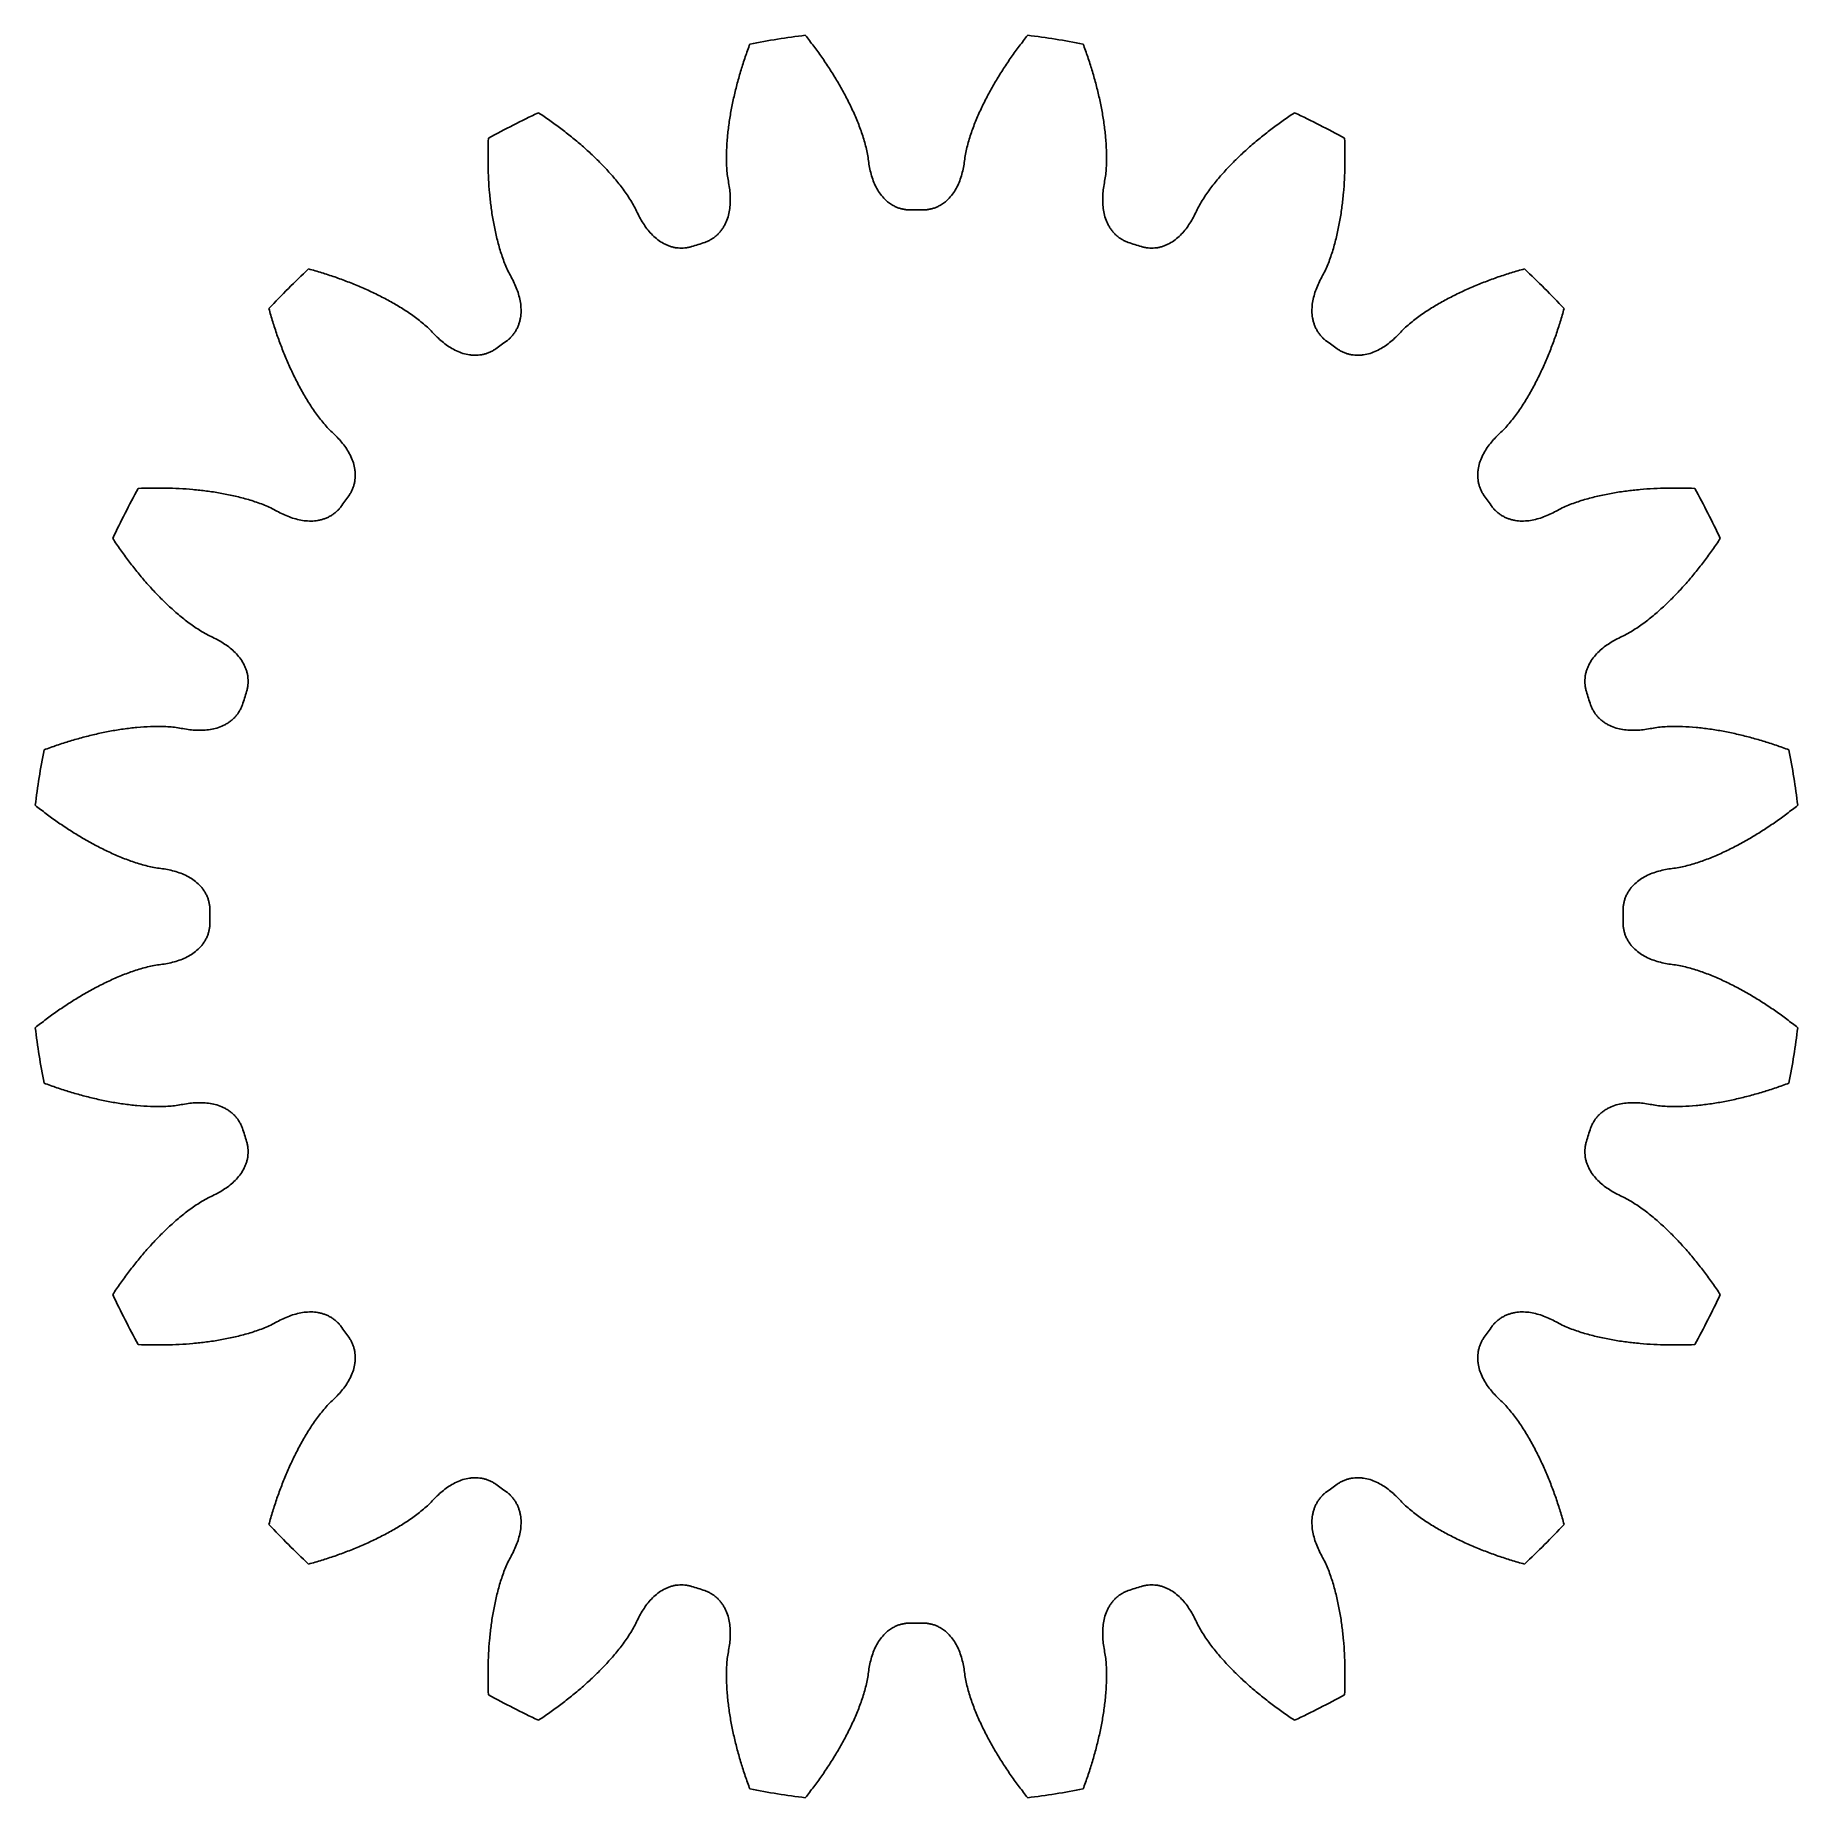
# Model space of a CAD drawing. Header units: millimetres. Extents: x -21.8 to 21.8, y -21.8 to 21.8.
import ezdxf

# ---------------------------------------------------------------- set-up
doc = ezdxf.new("R2010")
doc.units = ezdxf.units.MM

msp = doc.modelspace()

# ---------------------------------------------------------------- linework, layer by layer
for start, end in [(97.1903, 100.8097), (79.1903, 82.8097), (115.1903, 118.8097), (61.1903, 64.8097), (133.1903, 136.8097), (43.1903, 46.8097), (151.1903, 154.8097), (25.1903, 28.8097), (169.1903, 172.8097), (7.1903, 10.8097), (187.1903, 190.8097), (349.1903, 352.8097), (205.1903, 208.8097), (331.1903, 334.8097), (223.1903, 226.8097), (313.1903, 316.8097), (241.1903, 244.8097), (295.1903, 298.8097), (259.1903, 262.8097), (277.1903, 280.8097)]:
    msp.add_arc((0, 0), 22, start, end)
for points in [[(2.754, 21.827), (2.684, 21.738), (2.544, 21.56), (2.346, 21.285), (2.156, 21.003), (1.977, 20.716), (1.808, 20.421), (1.652, 20.12), (1.51, 19.812), (1.384, 19.497), (1.295, 19.228), (1.238, 19.009), (1.203, 18.843), (1.186, 18.674), (1.155, 18.507), (1.114, 18.343), (1.058, 18.182), (0.985, 18.029), (0.894, 17.885), (0.8, 17.779), (0.716, 17.703), (0.648, 17.653), (0.576, 17.607), (0.499, 17.571), (0.42, 17.539), (0.338, 17.519), (0.254, 17.503), (0.141, 17.498), (0, 17.501), (-0.141, 17.498), (-0.254, 17.503), (-0.338, 17.519), (-0.42, 17.539), (-0.499, 17.571), (-0.576, 17.607), (-0.648, 17.653), (-0.716, 17.703), (-0.8, 17.779), (-0.894, 17.885), (-0.985, 18.029), (-1.058, 18.182), (-1.114, 18.343), (-1.155, 18.507), (-1.186, 18.674), (-1.203, 18.843), (-1.238, 19.009), (-1.295, 19.228), (-1.384, 19.497), (-1.51, 19.812), (-1.652, 20.12), (-1.808, 20.421), (-1.977, 20.716), (-2.156, 21.003), (-2.346, 21.285), (-2.544, 21.56), (-2.684, 21.738), (-2.754, 21.827)], [(-4.126, 21.61), (-4.165, 21.503), (-4.243, 21.291), (-4.346, 20.968), (-4.44, 20.642), (-4.522, 20.313), (-4.591, 19.98), (-4.646, 19.646), (-4.686, 19.309), (-4.709, 18.97), (-4.71, 18.687), (-4.697, 18.462), (-4.679, 18.293), (-4.642, 18.127), (-4.621, 17.958), (-4.609, 17.789), (-4.613, 17.619), (-4.635, 17.451), (-4.677, 17.286), (-4.733, 17.156), (-4.789, 17.058), (-4.839, 16.989), (-4.893, 16.923), (-4.955, 16.865), (-5.02, 16.811), (-5.092, 16.766), (-5.167, 16.725), (-5.273, 16.685), (-5.408, 16.645), (-5.542, 16.598), (-5.651, 16.568), (-5.735, 16.557), (-5.82, 16.551), (-5.904, 16.557), (-5.989, 16.567), (-6.071, 16.589), (-6.152, 16.615), (-6.255, 16.661), (-6.377, 16.734), (-6.508, 16.842), (-6.625, 16.966), (-6.727, 17.101), (-6.817, 17.245), (-6.899, 17.394), (-6.967, 17.549), (-7.052, 17.696), (-7.174, 17.887), (-7.341, 18.115), (-7.558, 18.376), (-7.788, 18.625), (-8.03, 18.863), (-8.281, 19.091), (-8.541, 19.309), (-8.809, 19.518), (-9.082, 19.719), (-9.27, 19.845), (-9.364, 19.908)], [(9.364, 19.908), (9.27, 19.845), (9.082, 19.719), (8.809, 19.518), (8.541, 19.309), (8.281, 19.091), (8.03, 18.863), (7.788, 18.625), (7.558, 18.376), (7.341, 18.115), (7.174, 17.887), (7.052, 17.696), (6.967, 17.549), (6.899, 17.394), (6.817, 17.245), (6.727, 17.101), (6.625, 16.966), (6.508, 16.842), (6.377, 16.734), (6.255, 16.661), (6.152, 16.615), (6.071, 16.589), (5.989, 16.567), (5.904, 16.557), (5.82, 16.551), (5.735, 16.557), (5.651, 16.568), (5.542, 16.598), (5.408, 16.645), (5.273, 16.685), (5.167, 16.725), (5.092, 16.766), (5.02, 16.811), (4.955, 16.865), (4.893, 16.923), (4.839, 16.989), (4.789, 17.058), (4.733, 17.156), (4.677, 17.286), (4.635, 17.451), (4.613, 17.619), (4.609, 17.789), (4.621, 17.958), (4.642, 18.127), (4.679, 18.293), (4.697, 18.462), (4.71, 18.687), (4.709, 18.97), (4.686, 19.309), (4.646, 19.646), (4.591, 19.98), (4.522, 20.313), (4.44, 20.642), (4.346, 20.968), (4.243, 21.291), (4.165, 21.503), (4.126, 21.61)], [(-10.602, 19.277), (-10.606, 19.164), (-10.614, 18.938), (-10.613, 18.599), (-10.601, 18.26), (-10.577, 17.921), (-10.54, 17.584), (-10.49, 17.248), (-10.424, 16.916), (-10.34, 16.587), (-10.254, 16.317), (-10.172, 16.107), (-10.102, 15.952), (-10.017, 15.805), (-9.944, 15.652), (-9.881, 15.494), (-9.832, 15.332), (-9.8, 15.165), (-9.79, 14.995), (-9.803, 14.854), (-9.826, 14.743), (-9.852, 14.662), (-9.883, 14.583), (-9.924, 14.509), (-9.969, 14.437), (-10.024, 14.372), (-10.082, 14.31), (-10.171, 14.239), (-10.287, 14.159), (-10.399, 14.073), (-10.494, 14.011), (-10.571, 13.974), (-10.649, 13.942), (-10.732, 13.922), (-10.815, 13.906), (-10.9, 13.901), (-10.985, 13.901), (-11.097, 13.913), (-11.236, 13.944), (-11.394, 14.007), (-11.543, 14.088), (-11.683, 14.185), (-11.813, 14.294), (-11.936, 14.41), (-12.049, 14.537), (-12.175, 14.651), (-12.35, 14.795), (-12.579, 14.96), (-12.866, 15.141), (-13.163, 15.306), (-13.466, 15.458), (-13.776, 15.597), (-14.09, 15.725), (-14.409, 15.841), (-14.731, 15.947), (-14.949, 16.009), (-15.057, 16.04)], [(15.057, 16.04), (14.949, 16.009), (14.731, 15.947), (14.409, 15.841), (14.09, 15.725), (13.776, 15.597), (13.466, 15.458), (13.163, 15.306), (12.866, 15.141), (12.579, 14.96), (12.35, 14.795), (12.175, 14.651), (12.049, 14.537), (11.936, 14.41), (11.813, 14.294), (11.683, 14.185), (11.543, 14.088), (11.394, 14.007), (11.236, 13.944), (11.097, 13.913), (10.985, 13.901), (10.9, 13.901), (10.815, 13.906), (10.732, 13.922), (10.649, 13.942), (10.571, 13.974), (10.494, 14.011), (10.399, 14.073), (10.287, 14.159), (10.171, 14.239), (10.082, 14.31), (10.024, 14.372), (9.969, 14.437), (9.924, 14.509), (9.883, 14.583), (9.852, 14.662), (9.826, 14.743), (9.803, 14.854), (9.79, 14.995), (9.8, 15.165), (9.832, 15.332), (9.881, 15.494), (9.944, 15.652), (10.017, 15.805), (10.102, 15.952), (10.172, 16.107), (10.254, 16.317), (10.34, 16.587), (10.424, 16.916), (10.49, 17.248), (10.54, 17.584), (10.577, 17.921), (10.601, 18.26), (10.613, 18.599), (10.614, 18.938), (10.606, 19.164), (10.602, 19.277)], [(-16.04, 15.057), (-16.009, 14.949), (-15.947, 14.731), (-15.841, 14.409), (-15.725, 14.09), (-15.597, 13.776), (-15.458, 13.466), (-15.306, 13.163), (-15.141, 12.866), (-14.96, 12.579), (-14.795, 12.35), (-14.651, 12.175), (-14.537, 12.049), (-14.41, 11.936), (-14.294, 11.813), (-14.185, 11.683), (-14.088, 11.543), (-14.007, 11.394), (-13.944, 11.236), (-13.913, 11.097), (-13.901, 10.985), (-13.901, 10.9), (-13.906, 10.815), (-13.922, 10.732), (-13.942, 10.649), (-13.974, 10.571), (-14.011, 10.494), (-14.073, 10.399), (-14.159, 10.287), (-14.239, 10.171), (-14.31, 10.082), (-14.372, 10.024), (-14.437, 9.969), (-14.509, 9.924), (-14.583, 9.883), (-14.662, 9.852), (-14.743, 9.826), (-14.854, 9.803), (-14.995, 9.79), (-15.165, 9.8), (-15.332, 9.832), (-15.494, 9.881), (-15.652, 9.944), (-15.805, 10.017), (-15.952, 10.102), (-16.107, 10.172), (-16.317, 10.254), (-16.587, 10.34), (-16.916, 10.424), (-17.248, 10.49), (-17.584, 10.54), (-17.921, 10.577), (-18.26, 10.601), (-18.599, 10.613), (-18.938, 10.614), (-19.164, 10.606), (-19.277, 10.602)], [(19.277, 10.602), (19.164, 10.606), (18.938, 10.614), (18.599, 10.613), (18.26, 10.601), (17.921, 10.577), (17.584, 10.54), (17.248, 10.49), (16.916, 10.424), (16.587, 10.34), (16.317, 10.254), (16.107, 10.172), (15.952, 10.102), (15.805, 10.017), (15.652, 9.944), (15.494, 9.881), (15.332, 9.832), (15.165, 9.8), (14.995, 9.79), (14.854, 9.803), (14.743, 9.826), (14.662, 9.852), (14.583, 9.883), (14.509, 9.924), (14.437, 9.969), (14.372, 10.024), (14.31, 10.082), (14.239, 10.171), (14.159, 10.287), (14.073, 10.399), (14.011, 10.494), (13.974, 10.571), (13.942, 10.649), (13.922, 10.732), (13.906, 10.815), (13.901, 10.9), (13.901, 10.985), (13.913, 11.097), (13.944, 11.236), (14.007, 11.394), (14.088, 11.543), (14.185, 11.683), (14.294, 11.813), (14.41, 11.936), (14.537, 12.049), (14.651, 12.175), (14.795, 12.35), (14.96, 12.579), (15.141, 12.866), (15.306, 13.163), (15.458, 13.466), (15.597, 13.776), (15.725, 14.09), (15.841, 14.409), (15.947, 14.731), (16.009, 14.949), (16.04, 15.057)], [(-19.908, 9.364), (-19.845, 9.27), (-19.719, 9.082), (-19.518, 8.809), (-19.309, 8.541), (-19.091, 8.281), (-18.863, 8.03), (-18.625, 7.788), (-18.376, 7.558), (-18.115, 7.341), (-17.887, 7.174), (-17.696, 7.052), (-17.549, 6.967), (-17.394, 6.899), (-17.245, 6.817), (-17.101, 6.727), (-16.966, 6.625), (-16.842, 6.508), (-16.734, 6.377), (-16.661, 6.255), (-16.615, 6.152), (-16.589, 6.071), (-16.567, 5.989), (-16.557, 5.904), (-16.551, 5.82), (-16.557, 5.735), (-16.568, 5.651), (-16.598, 5.542), (-16.645, 5.408), (-16.685, 5.273), (-16.725, 5.167), (-16.766, 5.092), (-16.811, 5.02), (-16.865, 4.955), (-16.923, 4.893), (-16.989, 4.839), (-17.058, 4.789), (-17.156, 4.733), (-17.286, 4.677), (-17.451, 4.635), (-17.619, 4.613), (-17.789, 4.609), (-17.958, 4.621), (-18.127, 4.642), (-18.293, 4.679), (-18.462, 4.697), (-18.687, 4.71), (-18.97, 4.709), (-19.309, 4.686), (-19.646, 4.646), (-19.98, 4.591), (-20.313, 4.522), (-20.642, 4.44), (-20.968, 4.346), (-21.291, 4.243), (-21.503, 4.165), (-21.61, 4.126)], [(21.61, 4.126), (21.503, 4.165), (21.291, 4.243), (20.968, 4.346), (20.642, 4.44), (20.313, 4.522), (19.98, 4.591), (19.646, 4.646), (19.309, 4.686), (18.97, 4.709), (18.687, 4.71), (18.462, 4.697), (18.293, 4.679), (18.127, 4.642), (17.958, 4.621), (17.789, 4.609), (17.619, 4.613), (17.451, 4.635), (17.286, 4.677), (17.156, 4.733), (17.058, 4.789), (16.989, 4.839), (16.923, 4.893), (16.865, 4.955), (16.811, 5.02), (16.766, 5.092), (16.725, 5.167), (16.685, 5.273), (16.645, 5.408), (16.598, 5.542), (16.568, 5.651), (16.557, 5.735), (16.551, 5.82), (16.557, 5.904), (16.567, 5.989), (16.589, 6.071), (16.615, 6.152), (16.661, 6.255), (16.734, 6.377), (16.842, 6.508), (16.966, 6.625), (17.101, 6.727), (17.245, 6.817), (17.394, 6.899), (17.549, 6.967), (17.696, 7.052), (17.887, 7.174), (18.115, 7.341), (18.376, 7.558), (18.625, 7.788), (18.863, 8.03), (19.091, 8.281), (19.309, 8.541), (19.518, 8.809), (19.719, 9.082), (19.845, 9.27), (19.908, 9.364)], [(-21.827, 2.754), (-21.738, 2.684), (-21.56, 2.544), (-21.285, 2.346), (-21.003, 2.156), (-20.716, 1.977), (-20.421, 1.808), (-20.12, 1.652), (-19.812, 1.51), (-19.497, 1.384), (-19.228, 1.295), (-19.009, 1.238), (-18.843, 1.203), (-18.674, 1.186), (-18.507, 1.155), (-18.343, 1.114), (-18.182, 1.058), (-18.029, 0.985), (-17.885, 0.894), (-17.779, 0.8), (-17.703, 0.716), (-17.653, 0.648), (-17.607, 0.576), (-17.571, 0.499), (-17.539, 0.42), (-17.519, 0.338), (-17.503, 0.254), (-17.498, 0.141), (-17.501, 0), (-17.498, -0.141), (-17.503, -0.254), (-17.519, -0.338), (-17.539, -0.42), (-17.571, -0.499), (-17.607, -0.576), (-17.653, -0.648), (-17.703, -0.716), (-17.779, -0.8), (-17.885, -0.894), (-18.029, -0.985), (-18.182, -1.058), (-18.343, -1.114), (-18.507, -1.155), (-18.674, -1.186), (-18.843, -1.203), (-19.009, -1.238), (-19.228, -1.295), (-19.497, -1.384), (-19.812, -1.51), (-20.12, -1.652), (-20.421, -1.808), (-20.716, -1.977), (-21.003, -2.156), (-21.285, -2.346), (-21.56, -2.544), (-21.738, -2.684), (-21.827, -2.754)], [(21.827, -2.754), (21.738, -2.684), (21.56, -2.544), (21.285, -2.346), (21.003, -2.156), (20.716, -1.977), (20.421, -1.808), (20.12, -1.652), (19.812, -1.51), (19.497, -1.384), (19.228, -1.295), (19.009, -1.238), (18.843, -1.203), (18.674, -1.186), (18.507, -1.155), (18.343, -1.114), (18.182, -1.058), (18.029, -0.985), (17.885, -0.894), (17.779, -0.8), (17.703, -0.716), (17.653, -0.648), (17.607, -0.576), (17.571, -0.499), (17.539, -0.42), (17.519, -0.338), (17.503, -0.254), (17.498, -0.141), (17.501, 0), (17.498, 0.141), (17.503, 0.254), (17.519, 0.338), (17.539, 0.42), (17.571, 0.499), (17.607, 0.576), (17.653, 0.648), (17.703, 0.716), (17.779, 0.8), (17.885, 0.894), (18.029, 0.985), (18.182, 1.058), (18.343, 1.114), (18.507, 1.155), (18.674, 1.186), (18.843, 1.203), (19.009, 1.238), (19.228, 1.295), (19.497, 1.384), (19.812, 1.51), (20.12, 1.652), (20.421, 1.808), (20.716, 1.977), (21.003, 2.156), (21.285, 2.346), (21.56, 2.544), (21.738, 2.684), (21.827, 2.754)], [(-21.61, -4.126), (-21.503, -4.165), (-21.291, -4.243), (-20.968, -4.346), (-20.642, -4.44), (-20.313, -4.522), (-19.98, -4.591), (-19.646, -4.646), (-19.309, -4.686), (-18.97, -4.709), (-18.687, -4.71), (-18.462, -4.697), (-18.293, -4.679), (-18.127, -4.642), (-17.958, -4.621), (-17.789, -4.609), (-17.619, -4.613), (-17.451, -4.635), (-17.286, -4.677), (-17.156, -4.733), (-17.058, -4.789), (-16.989, -4.839), (-16.923, -4.893), (-16.865, -4.955), (-16.811, -5.02), (-16.766, -5.092), (-16.725, -5.167), (-16.685, -5.273), (-16.645, -5.408), (-16.598, -5.542), (-16.568, -5.651), (-16.557, -5.735), (-16.551, -5.82), (-16.557, -5.904), (-16.567, -5.989), (-16.589, -6.071), (-16.615, -6.152), (-16.661, -6.255), (-16.734, -6.377), (-16.842, -6.508), (-16.966, -6.625), (-17.101, -6.727), (-17.245, -6.817), (-17.394, -6.899), (-17.549, -6.967), (-17.696, -7.052), (-17.887, -7.174), (-18.115, -7.341), (-18.376, -7.558), (-18.625, -7.788), (-18.863, -8.03), (-19.091, -8.281), (-19.309, -8.541), (-19.518, -8.809), (-19.719, -9.082), (-19.845, -9.27), (-19.908, -9.364)], [(19.908, -9.364), (19.845, -9.27), (19.719, -9.082), (19.518, -8.809), (19.309, -8.541), (19.091, -8.281), (18.863, -8.03), (18.625, -7.788), (18.376, -7.558), (18.115, -7.341), (17.887, -7.174), (17.696, -7.052), (17.549, -6.967), (17.394, -6.899), (17.245, -6.817), (17.101, -6.727), (16.966, -6.625), (16.842, -6.508), (16.734, -6.377), (16.661, -6.255), (16.615, -6.152), (16.589, -6.071), (16.567, -5.989), (16.557, -5.904), (16.551, -5.82), (16.557, -5.735), (16.568, -5.651), (16.598, -5.542), (16.645, -5.408), (16.685, -5.273), (16.725, -5.167), (16.766, -5.092), (16.811, -5.02), (16.865, -4.955), (16.923, -4.893), (16.989, -4.839), (17.058, -4.789), (17.156, -4.733), (17.286, -4.677), (17.451, -4.635), (17.619, -4.613), (17.789, -4.609), (17.958, -4.621), (18.127, -4.642), (18.293, -4.679), (18.462, -4.697), (18.687, -4.71), (18.97, -4.709), (19.309, -4.686), (19.646, -4.646), (19.98, -4.591), (20.313, -4.522), (20.642, -4.44), (20.968, -4.346), (21.291, -4.243), (21.503, -4.165), (21.61, -4.126)], [(-19.277, -10.602), (-19.164, -10.606), (-18.938, -10.614), (-18.599, -10.613), (-18.26, -10.601), (-17.921, -10.577), (-17.584, -10.54), (-17.248, -10.49), (-16.916, -10.424), (-16.587, -10.34), (-16.317, -10.254), (-16.107, -10.172), (-15.952, -10.102), (-15.805, -10.017), (-15.652, -9.944), (-15.494, -9.881), (-15.332, -9.832), (-15.165, -9.8), (-14.995, -9.79), (-14.854, -9.803), (-14.743, -9.826), (-14.662, -9.852), (-14.583, -9.883), (-14.509, -9.924), (-14.437, -9.969), (-14.372, -10.024), (-14.31, -10.082), (-14.239, -10.171), (-14.159, -10.287), (-14.073, -10.399), (-14.011, -10.494), (-13.974, -10.571), (-13.942, -10.649), (-13.922, -10.732), (-13.906, -10.815), (-13.901, -10.9), (-13.901, -10.985), (-13.913, -11.097), (-13.944, -11.236), (-14.007, -11.394), (-14.088, -11.543), (-14.185, -11.683), (-14.294, -11.813), (-14.41, -11.936), (-14.537, -12.049), (-14.651, -12.175), (-14.795, -12.35), (-14.96, -12.579), (-15.141, -12.866), (-15.306, -13.163), (-15.458, -13.466), (-15.597, -13.776), (-15.725, -14.09), (-15.841, -14.409), (-15.947, -14.731), (-16.009, -14.949), (-16.04, -15.057)], [(16.04, -15.057), (16.009, -14.949), (15.947, -14.731), (15.841, -14.409), (15.725, -14.09), (15.597, -13.776), (15.458, -13.466), (15.306, -13.163), (15.141, -12.866), (14.96, -12.579), (14.795, -12.35), (14.651, -12.175), (14.537, -12.049), (14.41, -11.936), (14.294, -11.813), (14.185, -11.683), (14.088, -11.543), (14.007, -11.394), (13.944, -11.236), (13.913, -11.097), (13.901, -10.985), (13.901, -10.9), (13.906, -10.815), (13.922, -10.732), (13.942, -10.649), (13.974, -10.571), (14.011, -10.494), (14.073, -10.399), (14.159, -10.287), (14.239, -10.171), (14.31, -10.082), (14.372, -10.024), (14.437, -9.969), (14.509, -9.924), (14.583, -9.883), (14.662, -9.852), (14.743, -9.826), (14.854, -9.803), (14.995, -9.79), (15.165, -9.8), (15.332, -9.832), (15.494, -9.881), (15.652, -9.944), (15.805, -10.017), (15.952, -10.102), (16.107, -10.172), (16.317, -10.254), (16.587, -10.34), (16.916, -10.424), (17.248, -10.49), (17.584, -10.54), (17.921, -10.577), (18.26, -10.601), (18.599, -10.613), (18.938, -10.614), (19.164, -10.606), (19.277, -10.602)], [(-15.057, -16.04), (-14.949, -16.009), (-14.731, -15.947), (-14.409, -15.841), (-14.09, -15.725), (-13.776, -15.597), (-13.466, -15.458), (-13.163, -15.306), (-12.866, -15.141), (-12.579, -14.96), (-12.35, -14.795), (-12.175, -14.651), (-12.049, -14.537), (-11.936, -14.41), (-11.813, -14.294), (-11.683, -14.185), (-11.543, -14.088), (-11.394, -14.007), (-11.236, -13.944), (-11.097, -13.913), (-10.985, -13.901), (-10.9, -13.901), (-10.815, -13.906), (-10.732, -13.922), (-10.649, -13.942), (-10.571, -13.974), (-10.494, -14.011), (-10.399, -14.073), (-10.287, -14.159), (-10.171, -14.239), (-10.082, -14.31), (-10.024, -14.372), (-9.969, -14.437), (-9.924, -14.509), (-9.883, -14.583), (-9.852, -14.662), (-9.826, -14.743), (-9.803, -14.854), (-9.79, -14.995), (-9.8, -15.165), (-9.832, -15.332), (-9.881, -15.494), (-9.944, -15.652), (-10.017, -15.805), (-10.102, -15.952), (-10.172, -16.107), (-10.254, -16.317), (-10.34, -16.587), (-10.424, -16.916), (-10.49, -17.248), (-10.54, -17.584), (-10.577, -17.921), (-10.601, -18.26), (-10.613, -18.599), (-10.614, -18.938), (-10.606, -19.164), (-10.602, -19.277)], [(10.602, -19.277), (10.606, -19.164), (10.614, -18.938), (10.613, -18.599), (10.601, -18.26), (10.577, -17.921), (10.54, -17.584), (10.49, -17.248), (10.424, -16.916), (10.34, -16.587), (10.254, -16.317), (10.172, -16.107), (10.102, -15.952), (10.017, -15.805), (9.944, -15.652), (9.881, -15.494), (9.832, -15.332), (9.8, -15.165), (9.79, -14.995), (9.803, -14.854), (9.826, -14.743), (9.852, -14.662), (9.883, -14.583), (9.924, -14.509), (9.969, -14.437), (10.024, -14.372), (10.082, -14.31), (10.171, -14.239), (10.287, -14.159), (10.399, -14.073), (10.494, -14.011), (10.571, -13.974), (10.649, -13.942), (10.732, -13.922), (10.815, -13.906), (10.9, -13.901), (10.985, -13.901), (11.097, -13.913), (11.236, -13.944), (11.394, -14.007), (11.543, -14.088), (11.683, -14.185), (11.813, -14.294), (11.936, -14.41), (12.049, -14.537), (12.175, -14.651), (12.35, -14.795), (12.579, -14.96), (12.866, -15.141), (13.163, -15.306), (13.466, -15.458), (13.776, -15.597), (14.09, -15.725), (14.409, -15.841), (14.731, -15.947), (14.949, -16.009), (15.057, -16.04)], [(-9.364, -19.908), (-9.27, -19.845), (-9.082, -19.719), (-8.809, -19.518), (-8.541, -19.309), (-8.281, -19.091), (-8.03, -18.863), (-7.788, -18.625), (-7.558, -18.376), (-7.341, -18.115), (-7.174, -17.887), (-7.052, -17.696), (-6.967, -17.549), (-6.899, -17.394), (-6.817, -17.245), (-6.727, -17.101), (-6.625, -16.966), (-6.508, -16.842), (-6.377, -16.734), (-6.255, -16.661), (-6.152, -16.615), (-6.071, -16.589), (-5.989, -16.567), (-5.904, -16.557), (-5.82, -16.551), (-5.735, -16.557), (-5.651, -16.568), (-5.542, -16.598), (-5.408, -16.645), (-5.273, -16.685), (-5.167, -16.725), (-5.092, -16.766), (-5.02, -16.811), (-4.955, -16.865), (-4.893, -16.923), (-4.839, -16.989), (-4.789, -17.058), (-4.733, -17.156), (-4.677, -17.286), (-4.635, -17.451), (-4.613, -17.619), (-4.609, -17.789), (-4.621, -17.958), (-4.642, -18.127), (-4.679, -18.293), (-4.697, -18.462), (-4.71, -18.687), (-4.709, -18.97), (-4.686, -19.309), (-4.646, -19.646), (-4.591, -19.98), (-4.522, -20.313), (-4.44, -20.642), (-4.346, -20.968), (-4.243, -21.291), (-4.165, -21.503), (-4.126, -21.61)], [(4.126, -21.61), (4.165, -21.503), (4.243, -21.291), (4.346, -20.968), (4.44, -20.642), (4.522, -20.313), (4.591, -19.98), (4.646, -19.646), (4.686, -19.309), (4.709, -18.97), (4.71, -18.687), (4.697, -18.462), (4.679, -18.293), (4.642, -18.127), (4.621, -17.958), (4.609, -17.789), (4.613, -17.619), (4.635, -17.451), (4.677, -17.286), (4.733, -17.156), (4.789, -17.058), (4.839, -16.989), (4.893, -16.923), (4.955, -16.865), (5.02, -16.811), (5.092, -16.766), (5.167, -16.725), (5.273, -16.685), (5.408, -16.645), (5.542, -16.598), (5.651, -16.568), (5.735, -16.557), (5.82, -16.551), (5.904, -16.557), (5.989, -16.567), (6.071, -16.589), (6.152, -16.615), (6.255, -16.661), (6.377, -16.734), (6.508, -16.842), (6.625, -16.966), (6.727, -17.101), (6.817, -17.245), (6.899, -17.394), (6.967, -17.549), (7.052, -17.696), (7.174, -17.887), (7.341, -18.115), (7.558, -18.376), (7.788, -18.625), (8.03, -18.863), (8.281, -19.091), (8.541, -19.309), (8.809, -19.518), (9.082, -19.719), (9.27, -19.845), (9.364, -19.908)], [(-2.754, -21.827), (-2.684, -21.738), (-2.544, -21.56), (-2.346, -21.285), (-2.156, -21.003), (-1.977, -20.716), (-1.808, -20.421), (-1.652, -20.12), (-1.51, -19.812), (-1.384, -19.497), (-1.295, -19.228), (-1.238, -19.009), (-1.203, -18.843), (-1.186, -18.674), (-1.155, -18.507), (-1.114, -18.343), (-1.058, -18.182), (-0.985, -18.029), (-0.894, -17.885), (-0.8, -17.779), (-0.716, -17.703), (-0.648, -17.653), (-0.576, -17.607), (-0.499, -17.571), (-0.42, -17.539), (-0.338, -17.519), (-0.254, -17.503), (-0.141, -17.498), (0, -17.501), (0.141, -17.498), (0.254, -17.503), (0.338, -17.519), (0.42, -17.539), (0.499, -17.571), (0.576, -17.607), (0.648, -17.653), (0.716, -17.703), (0.8, -17.779), (0.894, -17.885), (0.985, -18.029), (1.058, -18.182), (1.114, -18.343), (1.155, -18.507), (1.186, -18.674), (1.203, -18.843), (1.238, -19.009), (1.295, -19.228), (1.384, -19.497), (1.51, -19.812), (1.652, -20.12), (1.808, -20.421), (1.977, -20.716), (2.156, -21.003), (2.346, -21.285), (2.544, -21.56), (2.684, -21.738), (2.754, -21.827)]]:
    msp.add_open_spline(points, degree=3, knots=[-1.085341, -1.085341, -1.085341, -1.085341, -1.051421, -1.0175, -0.98358, -0.949659, -0.915739, -0.88182, -0.847901, -0.813984, -0.780069, -0.763109, -0.746152, -0.729192, -0.712232, -0.695277, -0.678319, -0.661363, -0.644411, -0.627465, -0.618983, -0.610507, -0.602026, -0.593547, -0.585067, -0.576589, -0.568109, -0.559631, -0.54267, -0.52571, -0.517232, -0.508752, -0.500274, -0.491794, -0.483315, -0.474834, -0.466358, -0.457876, -0.44093, -0.423978, -0.407022, -0.390064, -0.373109, -0.356149, -0.339189, -0.322231, -0.305272, -0.271357, -0.23744, -0.203521, -0.169602, -0.135682, -0.101761, -0.067841, -0.03392, 0, 0, 0, 0])

doc.saveas('drawing.dxf')
